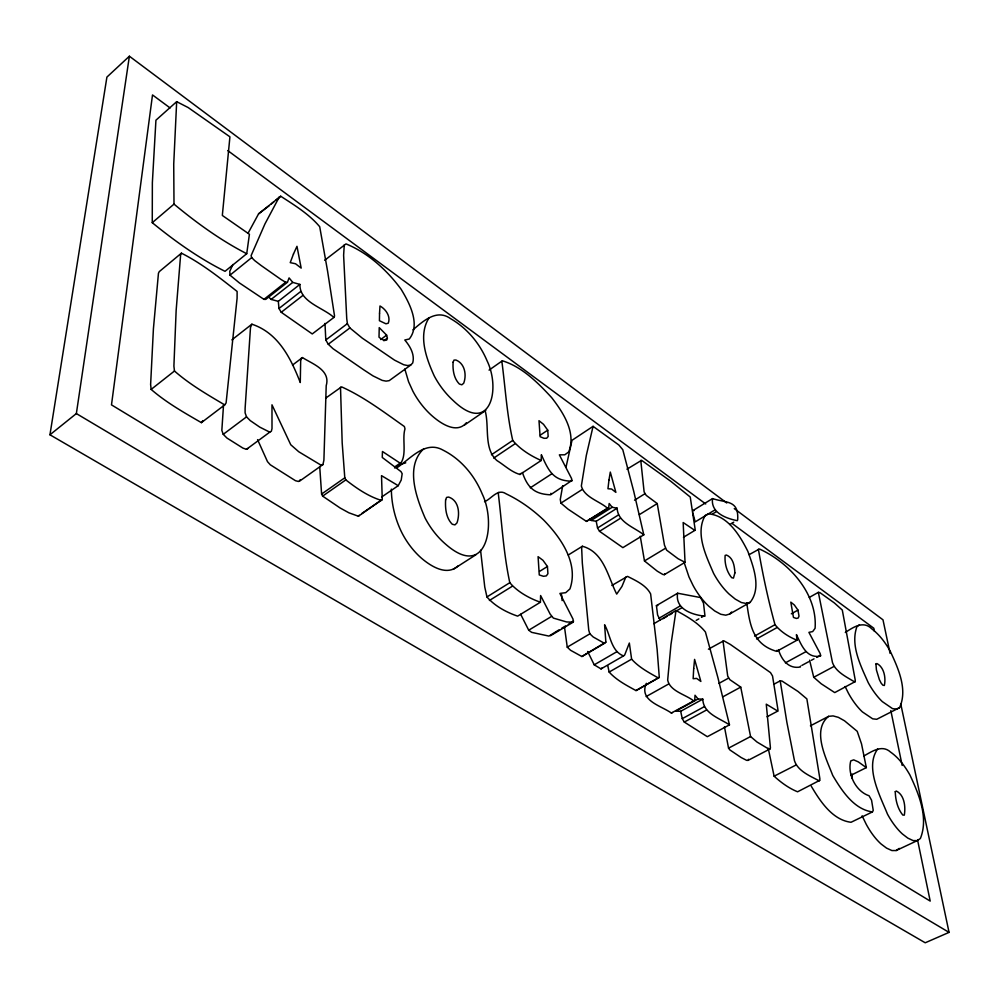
<?xml version="1.0" encoding="UTF-8"?>
<svg xmlns="http://www.w3.org/2000/svg" width="999" height="999" viewBox="0 0 999 999"><rect width="100%" height="100%" fill="white"/><g stroke="black" fill="none" stroke-linecap="round" stroke-linejoin="round"><path stroke-width="1.5" d="M850.973 775.274L866.333 767.619L861.538 743.93L857.204 731.305L844.492 720.779L838.361 717.344L833.054 715.908L828.633 716.345L810.414 725.823M607.817 665.858L609.153 672.052C616.47 680.157 626.535 685.389 636.013 690.584L659.29 677.372L657.13 649.362L650.636 593.93C646.241 585.302 635.913 580.619 627.522 576.373L611.85 585.464M176.673 101.661L173.726 164.111L174.001 204.121C196.416 222.727 220.866 240.472 246.728 253.709L249.413 234.266L222.327 215.447L229.92 136.813L188.162 107.555L176.673 101.661L155.931 120.205L152.36 182.705L152.26 222.69C174.675 241.021 199.176 258.466 225.025 271.316L246.728 253.709M223.526 404.995L221.84 430.357L223.239 434.328L226.96 438.049L242.944 448.114L246.466 449.325L248.077 448.414M646.328 683.304C638.698 700.736 660.951 705.569 671.353 713.024L672.477 712.574M671.353 713.024L694.73 700.374L695.017 695.242L698.051 698.988L702.809 699.163C703.134 713.536 719.63 718.231 729.47 724.862L717.819 677.31L705.431 632.005C697.889 622.577 686.513 616.208 676.023 610.476L653.883 623.738M767.045 716.77L777.746 711.101L777.921 709.615L772.539 675.998L770.491 672.602L730.331 644.43L723.788 640.771L708.416 649.175M723.014 640.971L727.709 676.111L729.844 679.657L740.734 687.112L750.574 736.538L757.017 742.032L768.568 748.925L769.992 748.975L770.429 747.901L766.27 704.183L777.746 711.101M900.711 703.683L949.05 932.379L925.224 942.781L49.95 434.79L76.361 413.574L129.383 56.219L726.773 502.997M818.356 592.345L832.492 662.624C835.913 672.102 846.69 677.047 854.807 682.03L855.269 680.244L842.294 610.039L834.327 602.909L819.942 592.644L818.356 592.345L809.277 597.439M49.95 434.79L106.905 77.098L129.383 56.219M780.207 680.843L786.862 722.252L794.467 760.726C797.914 771.153 810.276 776.048 819.292 780.906L819.879 778.77L806.867 698.9L798.026 691.47L781.98 681.031L780.207 680.843L773.638 684.377M562.699 485.701L560.277 499.5L560.926 503.121L568.106 509.19L586.438 521.391L608.653 507.954L609.178 503.508L612.175 507.267L617.132 508.166C617.732 522.402 634.402 527.297 643.806 534.827L633.741 491.383L622.802 449.762L618.856 445.005L593.069 426.336L572.015 440.309L565.983 467.332M344.268 244.867L343.619 255.294L346.74 318.693L347.39 323.639L349.875 327.947L362.212 338.087L394.555 360.152L403.721 364.747L407.555 365.547L410.676 365.097L412.724 362.937C414.96 354.445 410.089 346.266 404.795 340.01L409.303 338.998C420.804 324.3 409.44 302.997 401.086 289.223C386.95 270.117 368.082 252.859 345.979 243.893L324.675 260.264M683.441 537.287L694.854 530.394L695.104 529.12L690.247 497.027L670.679 481.206L641.583 460.314L626.935 469.193M758.391 549.238C762.736 574.425 768.156 599.937 774.999 624.687C780.494 631.605 788.885 637.062 796.99 640.197L796.428 634.615C801.335 644.805 806.343 658.816 820.541 656.081L820.167 653.571L808.915 632.355L812.674 631.58L815.084 628.321C817.657 593.781 789.222 562.512 759.402 548.975L749.188 554.632M640.771 460.377L644.118 491.895L646.191 495.342L657.23 503.571L664.472 545.167L666.645 550.174L678.109 558.753L685.039 562.325L683.166 522.539L694.854 530.394M800.549 666.121L800.336 666.995C788.573 669.255 781.543 659.79 778.471 649.725M746.753 602.747C749.862 625.337 752.884 644.505 776.673 651.36L776.922 650.324M712.524 498.601C710.589 512.824 726.173 518.481 737.299 520.679L737.687 519.792C738.848 499.825 726.698 503.196 712.524 498.601L692.819 510.626L694.018 510.639M677.622 593.219C674.812 609.178 692.519 615.022 704.994 616.158L703.508 603.171L700.586 597.564L677.622 593.219L656.418 605.644L657.604 614.972L660.264 620.292M387.4 338.099L386.688 340.097L384.877 340.397A11.913 5.869 53.1 0 1 379.008 337.163L379.233 327.635L386.625 335.14L387.4 338.099L383.841 340.746M625.836 577.047L621.952 586.45L616.695 594.105C607.892 576.748 603.958 552.135 582.38 546.253L568.319 554.982M251.885 324.2L250.499 327.497L245.117 408.291L245.105 412.862L246.528 416.858L250.274 420.629L259.765 427.122L269.755 432.155L271.341 431.268L272.003 428.583L271.978 404.807L290.759 444.755L298.776 451.773L320.629 464.91L322.939 464.56L323.901 460.189L326.211 385.664C330.744 370.042 312.662 364.086 302.447 357.567L301.236 358.266L300.662 361.251L300.274 382.53C290.784 358.229 278.396 332.992 251.885 324.2L231.88 339.872M498.763 492.345L498.289 493.494C501.96 523.239 503.484 553.371 509.802 582.692C517.482 591.795 529.333 598.351 540.422 602.235L540.609 595.541L550.149 614.085L553.371 618.094L566.558 621.94L573.164 622.177L573.051 619.168L559.915 593.418L565.734 592.669L569.942 588.911C578.908 563.361 560.839 537.637 543.706 520.067C532.592 509.502 519.98 500.449 506.118 493.831C497.702 488.099 491.545 498.813 484.54 501.698M724.45 726.847L728.546 748.139L729.894 749.949L741.258 757.592L746.628 760.339L748.051 760.376L748.513 759.302M520.654 614.26L528.721 630.207L531.655 632.355L548.926 636.088L558.953 629.894M232.917 264.498L229.758 271.316L230.007 275.162L239.385 282.917L263.961 299.35L265.759 299.388L287.425 282.292L289.086 277.897L292.769 282.392L299.9 284.415C299.363 302.023 323.152 307.542 333.891 317.445L334.553 316.034L327.585 271.166L319.705 226.723C309.166 214.161 294.418 205.107 280.707 196.241L258.579 213.848L248.164 233.054M502.347 360.789L501.91 361.738C505.357 387.987 506.868 414.597 512.737 440.434C520.042 449.25 530.819 455.931 541.196 460.489L541.358 454.72C548.439 470.304 552.822 480.919 571.703 481.168L571.59 478.558L559.353 454.845L564.772 454.795L568.718 451.96C576.386 432.604 563.186 412.462 551.635 397.59C537.887 382.704 522.027 366.77 502.347 360.789L489.06 370.117M181.418 253.172L180.632 254.795L176.149 310.414L173.901 366.109L174.475 371.004C189.535 384.29 207.392 394.642 224.713 404.895L226.099 402.934L237.088 298.314L237.125 291.458C219.518 277.585 201.473 263.274 181.418 253.172L159.266 271.628L158.454 273.264L153.409 328.883L150.624 384.528L151.149 389.41C166.209 402.51 184.078 412.624 201.386 422.639L224.713 404.895M572.115 480.332L550.574 494.805C534.34 494.143 527.572 487.574 522.402 472.515M257.58 439.647L267.495 461.663L270.292 464.785L295.479 480.706L298.501 481.493L300.424 479.682M485.139 410.726C489.522 426.585 483.516 448.726 496.915 460.551C504.507 465.247 511.288 472.028 519.98 474.475L520.491 473.476M811.25 786.163C820.117 801.148 832.329 819.992 851.023 822.277L872.427 811.925L873.238 810.364L871.565 800.224L869.055 795.741C855.818 791.445 847.214 774 850.773 760.888L853.72 759.864L858.328 761.9L866.333 767.619M279.458 196.666L264.96 223.901L251.099 255.644L251.698 257.605L254.658 260.577L261.089 265.484L281.119 279.545L285.639 282.242L287.425 282.292M640.259 536.251L644.467 560.938L657.305 571.191L662.787 574.425L664.273 574.675L664.797 573.801M845.104 686.488L848.338 693.056A36.189 14.286 61.5 0 0 862.412 711.912L872.676 718.83L876.735 719.292L899.537 707.667C907.991 689.485 898.039 667.944 890.159 651.048C885.389 642.682 879.532 634.752 871.802 628.87C863.511 620.304 853.221 627.222 845.304 632.492M428.846 318.144C417.919 335.739 426.361 358.604 434.215 375.874A44.905 21.479 54.6 0 0 452.959 400.324C489.885 436.039 501.123 389.785 487.062 360.789C479.707 343.406 467.045 328.134 450.611 318.669C436.763 308.604 423.251 321.054 412.937 329.857M582.38 546.253L581.63 547.377L582.317 563.036L588.773 630.319L589.872 633.828L593.206 636.987L604.457 643.331L605.856 642.145L604.595 624.762C610.451 635.039 610.988 651.161 623.526 655.918L624.712 654.932L629.345 643.044L631.618 659.165C638.923 667.332 648.95 672.689 658.416 677.996M201.386 422.639L202.797 420.666M394.543 467.944C409.777 461.613 401.211 441.071 404.995 428.896L404.383 426.536C384.278 412.375 364.111 397.003 341.558 386.85L325.649 398.164M404.82 369.018L408.566 381.73L412.849 391.133A44.568 21.841 54.5 0 0 431.518 415.359C440.147 423.052 456.468 434.528 466.321 422.827M319.717 466.508L321.603 494.043L322.627 496.116L340.122 507.979L348.876 512.799L358.391 516.233L382.267 499.512L381.506 475.636L398.226 485.676L401.223 480.032L402.172 473.713L400.999 471.615L382.267 457.467L382.455 451.498L400.811 463.598M358.391 516.233L359.165 515.284M676.023 610.476L670.966 644.517L667.669 680.094C670.029 691.283 685.414 694.405 693.606 700.811L694.73 700.374M750.162 602.335C761.588 587.936 753.396 566.845 747.876 551.411C739.909 535.514 727.984 515.671 708.591 513.848L705.282 515.347C694.804 533.241 706.181 556.068 713.573 573.326A39.186 16.596 59.5 0 0 729.282 594.23L735.289 599.125L741.333 602.522L746.29 603.496L750.162 602.335L729.707 613.998L725.786 615.184L720.779 614.273L714.685 610.938L708.678 606.106A38.924 16.921 59.5 0 1 693.019 585.364L688.973 576.923L684.165 562.549M729.707 613.998L731.618 612M877.634 749.05C864.572 767.207 880.144 795.916 887.474 814.11A39.023 15.597 63.1 0 0 902.422 833.978L907.829 838.124L913.136 840.596L917.307 840.609L920.379 838.498C928.733 817.744 918.868 794.03 909.877 774.924C904.919 766.208 898.825 757.879 890.521 752.06C882.03 744.28 871.965 751.473 863.923 755.943M152.26 222.69L174.001 204.121M564.535 627.26L567.257 647.165L570.591 650.299L581.88 656.518L605.856 642.145M587.674 651.485L594.218 664.822L601.011 668.893L602.21 667.894M269.106 205.782L258.579 213.848M271.428 203.871L273.751 201.96M276.061 200.062L280.707 196.241M230.007 275.162L251.698 257.605M423.851 448.663C404.87 466.246 416.296 497.614 425.075 517.969A48.089 25 56.3 0 0 445.292 543.881C487.212 581.068 496.453 523.376 482.305 494.18C474.7 475.661 461.151 459.24 443.094 450.162C425.437 440.109 410.689 458.516 397.24 467.544M263.961 299.35L285.639 282.242M151.149 389.41L174.475 371.004M269.118 297.452L271.141 299.413L292.769 282.392M271.141 299.413L278.309 301.348L299.9 284.415M333.891 317.445L312.25 333.941L281.243 312.287L278.983 308.491L300.624 291.571M593.069 426.336L586.326 455.369L581.343 485.989C584.14 497.14 599.313 501.073 607.467 508.166L608.653 507.954M281.243 312.287L302.922 295.404M292.532 365.06L302.447 357.567M410.676 365.097L389.21 380.644L386.064 381.131L382.192 380.382L373.002 375.886L363.736 369.83L333.042 348.713L328.259 344.243L325.799 339.972L347.39 323.639M328.259 344.243L349.875 327.947M223.239 434.328L246.528 416.858M380.681 339.548L386.625 335.14M246.466 449.325L269.755 432.155M859.452 624.8L856.955 626.585C850.174 645.192 860.701 665.659 868.218 682.629A36.414 13.998 61.4 0 0 882.329 701.623L892.544 708.641L896.553 709.14L899.537 707.667M299.725 481.056L322.939 464.56M636.013 690.584L659.29 677.372M321.603 494.043L344.792 477.809L342.182 442.844L340.509 387.25M322.627 496.116L345.816 479.895C356.543 488.299 368.406 496.466 381.506 500.437M391.346 489.135C391.496 504.433 395.229 519.592 402.135 533.241A47.702 25.4 56.2 0 0 422.265 558.891C431.68 566.708 447.04 576.111 458.054 565.958M394.655 466.97L399.675 463.499M464.61 424.975L485.839 410.339M381.743 496.953L398.226 485.676M361.725 513.536L382.267 499.512M862.112 815.821L866.245 824.325A38.774 15.909 63.2 0 0 881.13 844.03L886.563 848.126L891.907 850.561L896.14 850.536L899.287 848.388M491.446 454.745L512.737 440.434M493.731 458.066L515.022 443.768M540.372 435.089L547.727 430.182L543.543 424.338L538.998 420.704L540.109 436.688L544.005 438.299L546.678 438.236L548.164 436.501L547.727 430.182M519.98 474.475L541.196 460.489M530.294 487.824L551.548 473.963M453.109 569.393L475.974 554.732M560.926 503.121L582.03 489.61M586.438 521.391L607.467 508.166M589.61 518.856L591.196 520.429L612.175 507.267M591.196 520.429L596.203 521.278L617.132 508.166M634.54 500.212L644.767 493.818M540.422 602.235L517.644 616.133C506.555 612.412 494.642 605.993 486.95 596.952L509.802 582.692M643.806 534.827L622.877 547.639L599.525 531.306L597.552 527.996L618.531 514.897M828.633 716.345C811.3 730.257 826.51 758.99 832.716 775.399C841.67 790.409 853.745 809.352 872.427 811.925M599.525 531.306L620.529 518.231M489.398 600.486L512.275 586.263M539.572 571.391L547.44 566.495L542.957 560.289L538.086 556.68L539.26 574.937L543.444 576.298L546.328 575.886L547.914 573.713L547.44 566.495M639.36 514.635L657.23 503.571M715.009 509.877L695.204 521.89L692.757 512.812M712.349 514.085L716.32 511.688M528.721 630.207L551.548 616.445M644.467 560.938L665.309 548.364M729.832 524.487L733.766 522.14M561.625 628.309L565.621 625.923M568.281 624.325L573.613 621.141M550.499 635.714L573.164 622.177M664.273 574.675L685.039 562.325M567.257 647.165L589.872 633.828M581.88 656.518L604.457 643.331M658.841 618.344L680.169 605.943M662.936 618.743L666.932 616.408M669.605 614.86L672.265 613.311M674.937 611.763L681.593 607.892M594.218 664.822L616.758 651.785M601.011 668.893L623.526 655.918M696.191 620.391L698.838 618.881M701.485 617.357L704.12 615.846M609.153 672.052L631.618 659.165M791.32 613.823L797.964 610.114L794.38 605.032L790.808 602.135L793.456 617.419L796.34 618.443L798.189 618.019L799.013 616.158L797.964 610.114M646.141 696.565L668.493 684.09M754.595 636.076L774.999 624.687M756.555 638.96L776.972 627.597M776.673 651.36L796.99 640.197M718.955 683.378L728.408 678.184M698.051 698.988L675.861 711.151L680.681 711.276L702.809 699.163M729.47 724.862L707.342 736.688L684.303 722.065L682.267 718.656L704.47 706.568M723.214 696.64L740.734 687.112M785.389 662.849L805.718 651.785M684.303 722.065L706.53 710.002M801.897 665.396L808.616 661.763M811.313 660.302L813.998 658.853M816.695 657.392L820.728 655.207M809.59 660.202L813.735 677.272L833.878 666.495M728.546 748.139L750.574 736.538M855.319 681.53L834.739 692.594L821.228 683.791L813.735 677.272M748.051 760.376L769.992 748.975M768.231 748.251L774.125 776.186L795.941 765.059M819.892 780.269L797.589 791.795C789.023 788.348 780.918 782.442 774.125 776.186M896.14 850.536L917.307 840.609M401.635 464.023L405.756 462.837M656.418 605.644L657.767 605.544M76.361 413.574L949.05 932.379M170.08 107.929L152.51 94.942L111.488 404.87L930.194 901.073L917.594 840.097M227.784 150.599L705.719 503.958M732.055 523.439L873.813 628.234L874.437 631.293M734.265 508.603L882.991 619.83L890.084 653.371M344.792 477.809L345.816 479.895M486.95 596.952L484.765 587.062L480.569 550.237M680.681 711.276L682.267 718.656M890.821 710.551L902.159 765.421M596.203 521.278L597.552 527.996M550.899 493.306L551.011 493.956M325.799 339.972L324.987 323.401M278.309 301.348L278.983 308.491M561.625 594.717L562.125 600.611M851.96 774.075L852.06 778.233M379.545 313.211L379.433 320.716L385.939 323.801L388.261 323.214C390.921 316.458 385.801 309.215 379.982 305.981L379.545 313.211M895.266 791.683C895.466 799.812 897.552 808.678 902.796 815.059L904.307 815.147C905.693 807.142 904.595 795.004 896.29 791.033L895.266 791.683M445.616 499.85C445.104 508.266 445.991 518.056 452.285 524.263L454.97 524.887L456.98 522.877C460.077 513.948 459.128 500.524 448.651 497.065L446.603 497.39L445.616 499.85M453.109 362.15C452.584 369.742 453.783 378.384 459.353 384.003L461.825 384.815L463.686 383.254C466.795 375.087 464.947 363.524 455.906 360.027L454.008 360.102L453.109 362.15M693.706 668.581L693.144 678.696L696.628 678.408L700.861 681.443L694.592 659.39L693.706 668.581M875.936 663.998L876.423 669.954L879.382 679.67L881.205 683.254L882.904 685.214L884.352 685.476C885.951 678.134 884.302 667.382 876.922 663.536L875.936 663.998M734.889 572.889L733.466 578.109L731.68 577.672C726.635 571.715 724.425 563.086 725.149 555.394L726.435 555.044C733.403 557.867 734.515 566.308 734.889 572.889M608.978 479.982L607.954 488.736L611.6 489.035L615.871 492.357L610.302 472.077L608.978 479.982M293.469 254.008L290.222 262.637L295.529 263.761L301.174 268.094L296.978 246.316L293.469 254.008"/></g></svg>
